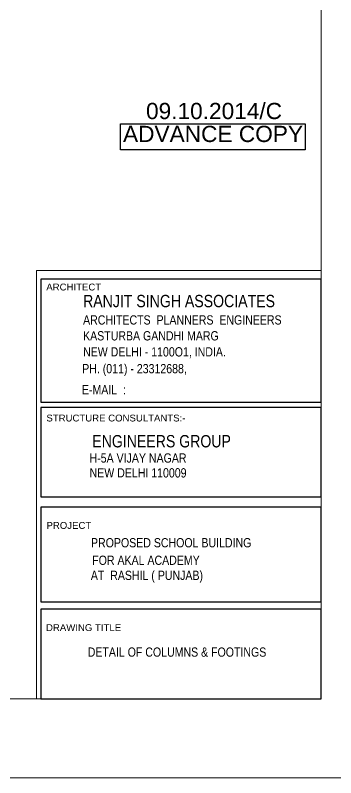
# Model space of a CAD drawing. Header units: inches. Extents: x 719368 to 9005052, y -3573818 to 446967.
# Drawn here: x 4542799 to 4557324, y -1885771 to -1851248 of the extents above; entities that cross this region are included whole.
import ezdxf
from ezdxf.enums import TextEntityAlignment as Align

# ---------------------------------------------------------------- set-up
doc = ezdxf.new("R2010")
doc.units = ezdxf.units.IN
doc.header["$LTSCALE"] = 20
doc.header["$MEASUREMENT"] = 0
for name, color, linetype, lineweight in [('DIM', 7, 'Continuous', 13), ('FOR-TEXT', 3, 'Continuous', 25), ('FORMET', 4, 'Continuous', 25)]:
    doc.layers.add(name, color=color, linetype=linetype, lineweight=lineweight)
doc.styles.add('AR', font='arial.ttf')
doc.styles.add('ARIAL', font='techl___.ttf')

msp = doc.modelspace()

# ---------------------------------------------------------------- linework, layer by layer
at = {"layer": 'DIM'}
for points in [[(4447812.8, -1740984.4), (4582542.8, -1740984.4), (4582542.8, -1885770.9), (4447812.8, -1885770.9)], [(4556663.9, -1882197.6), (4466067.8, -1882197.6), (4466067.8, -1820681.4), (4556663.9, -1820681.4)], [(4556663.9, -1882197.6), (4543762, -1882197.6), (4543762, -1862798.9), (4556663.9, -1862798.9)]]:
    msp.add_lwpolyline(points, close=True, dxfattribs=at)
at = {"layer": 'FORMET'}
for points in [[(4547571.5, -1856165.2), (4555935.1, -1856165.2), (4555935.1, -1857338.7), (4547571.5, -1857338.7)], [(4543963.4, -1868762.6), (4556663.9, -1868762.6), (4556663.9, -1863201.6), (4543963.4, -1863201.6)], [(4543963.4, -1868762.6), (4556663.9, -1868762.6), (4556663.9, -1863201.6), (4543963.4, -1863201.6)], [(4543963.4, -1868762.6), (4556663.9, -1868762.6), (4556663.9, -1863201.6), (4543963.4, -1863201.6)], [(4543963.4, -1873044.8), (4556663.9, -1873044.8), (4556663.9, -1869004.2), (4543963.4, -1869004.2)], [(4543963.4, -1877808), (4556663.9, -1877808), (4556663.9, -1873512.6), (4543963.4, -1873512.6)], [(4543963.4, -1882197.6), (4556663.9, -1882197.6), (4556663.9, -1878140.1), (4543963.4, -1878140.1)]]:
    msp.add_lwpolyline(points, close=True, dxfattribs=at)

# ---------------------------------------------------------------- texts
at = {"layer": 'DIM', "ltscale": 0.09, "style": 'ARIAL'}
for s, height, p in [('RANJIT SINGH ASSOCIATES', 557.703, (4545874, -1864466)), ('ARCHITECTS  PLANNERS  ENGINEERS  ', 418.277, (4545874, -1865251.3)), ('KASTURBA GANDHI MARG', 418.277, (4545874, -1865970.1)), ('NEW DELHI - 1100O1, INDIA.', 418.277, (4545874, -1866696.4)), ('PH. (011) - 23312688, ', 418.277, (4545833.7, -1867456.7)), ('E-MAIL  :  ', 418.277, (4545819.9, -1868413.3)), ('H-5A VIJAY NAGAR', 418.277, (4546167.9, -1871503.1)), ('NEW DELHI 110009', 418.277, (4546167.9, -1872174.5)), ('PROPOSED SCHOOL BUILDING ', 418.277, (4546231.9, -1875339.1)), ('FOR AKAL ACADEMY ', 418.277, (4546287.6, -1876131.9)), ('AT  RASHIL ( PUNJAB)', 418.277, (4546224.9, -1876816)), ('DETAIL OF COLUMNS & FOOTINGS', 418.277, (4546083.5, -1880290.5))]:
    msp.add_text(s, height=height, dxfattribs=at).set_placement(p)
msp.add_text('ENGINEERS GROUP', height=557.703, dxfattribs=at).set_placement((4549431.6, -1870812.6), align=Align.CENTER)
at = {"layer": 'FOR-TEXT', "color": 3, "style": 'AR'}
for s, height, p in [('09.10.2014/C', 734.898, (4548725.6, -1855949.8)), ('ADVANCE COPY', 734.898, (4547683.9, -1856987.8)), ('ARCHITECT', 311.07, (4544206.5, -1863708.2)), ('STRUCTURE CONSULTANTS:-', 311.074, (4544211.3, -1869640)), ('PROJECT', 311.07, (4544215.6, -1874502.4)), ('DRAWING TITLE', 311.074, (4544193.2, -1879129.3))]:
    msp.add_text(s, height=height, dxfattribs=at).set_placement(p)

doc.saveas('drawing.dxf')
